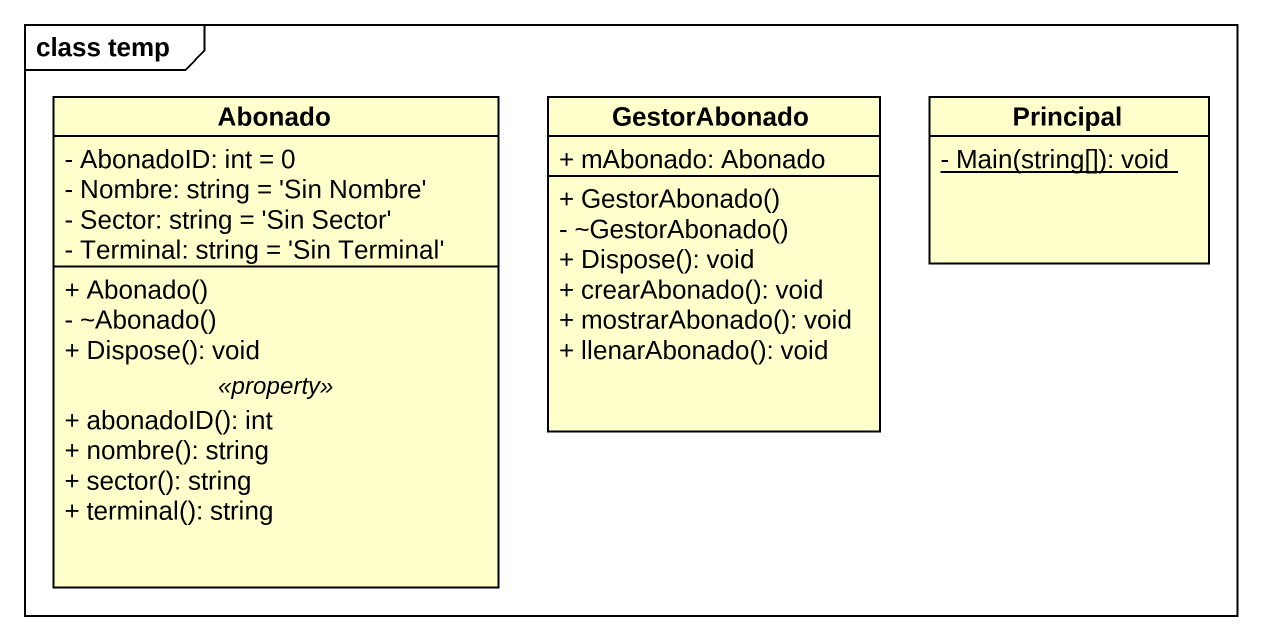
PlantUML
@startuml
mainframe class temp
hide circle
hide empty members
skinparam classAttributeIconSize 0
class Abonado {
  - AbonadoID: int = 0
  - Nombre: string = 'Sin Nombre'
  - Sector: string = 'Sin Sector'
  - Terminal: string = 'Sin Terminal'
  --
  + Abonado()
  - ~Abonado()
  + Dispose(): void
  .. <<property>> ..
  + abonadoID(): int
  + nombre(): string
  + sector(): string
  + terminal(): string
}
class GestorAbonado {
  + mAbonado: Abonado
  + GestorAbonado()
  - ~GestorAbonado()
  + Dispose(): void
  + crearAbonado(): void
  + mostrarAbonado(): void
  + llenarAbonado(): void
}
class Principal {
  {static} - Main(string[]): void
}
@enduml
